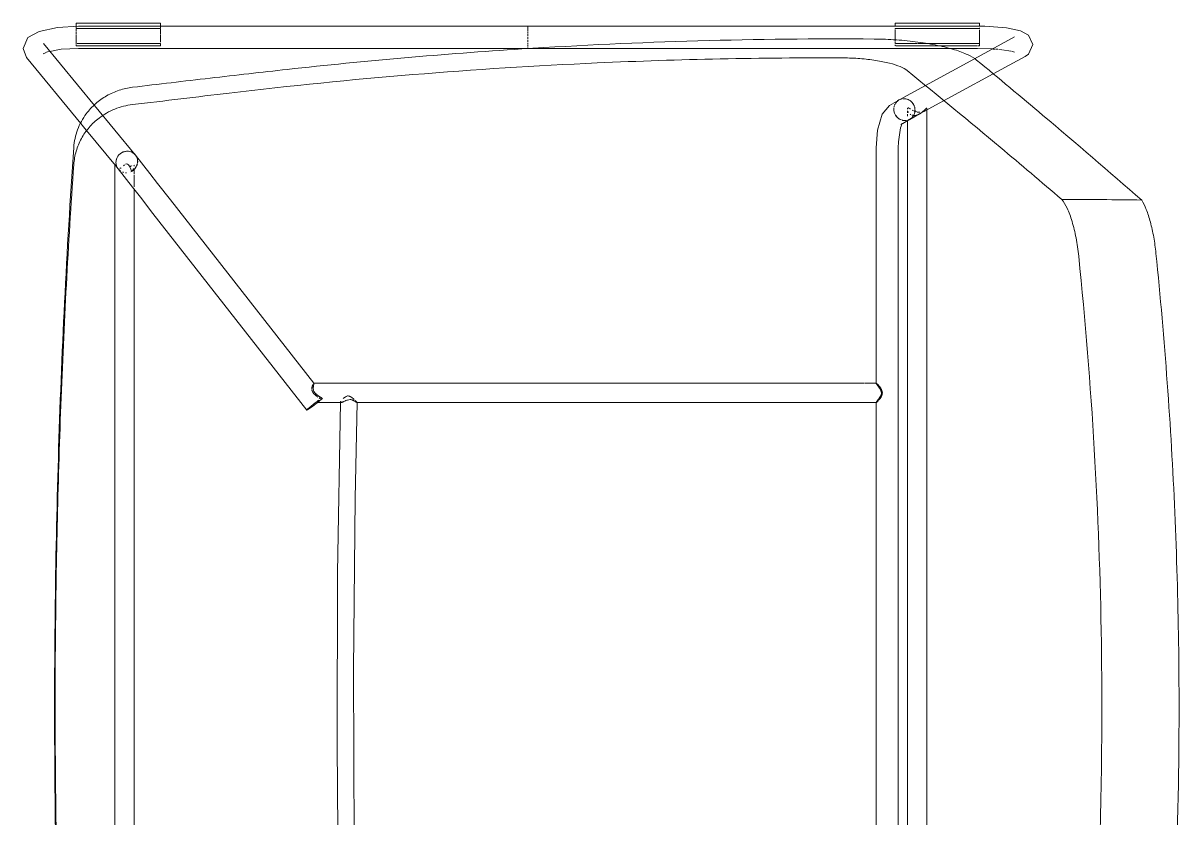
# Model space of a CAD drawing. Header units: inches. Extents: x 587 to 1284, y 1170 to 2052.
# Drawn here: x 1087.12 to 1113.25, y 1320.73 to 1338.69 of the extents above; entities that cross this region are included whole.
import ezdxf

# ---------------------------------------------------------------- set-up
doc = ezdxf.new("R2010")
doc.units = ezdxf.units.IN
doc.header["$MEASUREMENT"] = 0
doc.layers.add('I-FURN', color=30, linetype='Continuous', lineweight=9)

# ---------------------------------------------------------------- blocks, each defined once
blk = doc.blocks.new('HighTower_Ace_Lounge - HighTower_Ace_Lounge-V20-Level 07  POWER _ SIGNAL')
at = {"layer": 'I-FURN'}
for p, q in [((-14.314, 10.436), (-14.707, 11.157)), ((-15.146, 10.918), (-14.653, 10.014)), ((-14.843, 10.727), (-14.855, 10.645)), ((-14.828, 10.831), (-14.84, 10.745)), ((-14.802, 10.918), (-14.823, 10.848)), ((-14.872, 10.475), (-14.874, 10.437)), ((-14.87, 10.539), (-14.872, 10.486)), ((-14.857, 10.628), (-14.867, 10.559)), ((-14.875, 10.421), (-14.889, 10.08)), ((-13.467, 8.883), (-14.314, 10.436)), ((-15.459, 10.123), (-15.459, 8.222)), ((-15.45, 10.123), (-15.459, 10.123)), ((-15.459, 10.123), (-15.386, 10.123)), ((-15.385, 10.123), (-15.415, 10.123)), ((-15.389, 10.08), (-15.389, -0.074)), ((-15.33, 10.123), (-15.356, 10.123)), ((-15.341, 10.08), (-15.341, 8.222)), ((-15.272, 10.123), (-15.311, 10.123)), ((-15.135, 10.123), (-15.268, 10.123)), ((-15.073, 10.123), (-15.129, 10.123)), ((-15.02, 10.123), (-15.065, 10.123)), ((-14.979, 10.123), (-15.018, 10.123)), ((-14.999, 10.123), (-14.976, 10.123)), ((-14.999, 8.926), (-14.999, 10.08)), ((-14.969, 10.123), (-14.945, 10.123)), ((-14.945, 10.123), (-14.953, 10.123)), ((-14.945, 10.096), (-14.945, 10.123)), ((-14.945, 9.223), (-14.945, 10.08)), ((-14.889, 9.44), (-14.889, 10.08)), ((-14.653, 10.014), (-13.771, 8.396)), ((-14.889, 0.054), (-14.889, 9.44)), ((-14.945, 8.236), (-14.945, 9.223)), ((-14.999, 8.723), (-14.999, 8.926)), ((0, 8.936), (-13.531, 8.936)), ((13.531, 8.936), (0, 8.936)), ((-14.999, 8.225), (-14.999, 8.712)), ((-13.285, 8.55), (-13.407, 8.774)), ((-13.766, 8.387), (-13.724, 8.311)), ((-13.475, 8.499), (-13.43, 8.499)), ((-13.405, 8.499), (-13.356, 8.499)), ((-13.195, 8.396), (-13.289, 8.556)), ((-13.285, 8.55), (-13.285, 8.55)), ((-13.255, 8.499), (0, 8.499)), ((-13.167, 8.347), (-13.189, 8.385)), ((0, 8.499), (13.26, 8.499)), ((-15.459, 8.222), (-15.45, 8.222)), ((-15.389, 8.222), (-15.459, 8.222)), ((-15.415, 8.222), (-15.389, 8.222)), ((-15.341, 8.222), (-15.32, 8.222)), ((-15.311, 8.222), (-15.272, 8.222)), ((-15.296, 8.222), (-15.273, 8.222)), ((-15.261, 8.222), (-15.217, 8.222)), ((-15.242, 8.222), (-15.218, 8.222)), ((-15.206, 8.222), (-15.18, 8.222)), ((-15.202, 8.222), (-15.158, 8.222)), ((-15.18, 8.222), (-15.158, 8.222)), ((-15.146, 8.222), (-15.117, 8.222)), ((-15.135, 8.222), (-15.097, 8.222)), ((-15.081, 8.222), (-15.055, 8.222)), ((-15.039, 8.222), (-14.999, 8.222)), ((-14.945, 8.222), (-14.969, 8.222)), ((-14.953, 8.222), (-14.945, 8.222)), ((-13.72, 8.304), (-13.598, 8.095)), ((12.643, 8.292), (-12.643, 8.292)), ((-12.643, 7.792), (-7.323, 7.792)), ((-7.324, 7.793), (-7.324, 7.54)), ((-6.888, 7.792), (6.888, 7.792)), ((-6.887, -3.934), (-6.887, 7.793)), ((-7.324, 7.531), (-7.324, -4.914)), ((-14.889, -0.074), (-14.889, 0.054)), ((-15.389, -0.074), (-15.389, -10.227)), ((-15.389, -0.074), (-15.38, -0.074)), ((-15.381, -0.074), (-15.389, -0.074)), ((-15.389, -0.074), (-15.388, -0.074)), ((-15.386, -0.074), (-15.389, -0.074)), ((-15.388, -0.074), (-15.373, -0.074)), ((-15.367, -0.074), (-15.386, -0.074)), ((-15.332, -0.074), (-15.358, -0.074)), ((-15.334, -0.074), (-15.357, -0.074)), ((-15.355, -0.074), (-15.334, -0.074)), ((-15.284, -0.074), (-15.319, -0.074)), ((-15.286, -0.074), (-15.318, -0.074)), ((-15.314, -0.074), (-15.286, -0.074)), ((-15.267, -0.074), (-15.243, -0.074)), ((-15.227, -0.074), (-15.267, -0.074)), ((-15.227, -0.074), (-15.266, -0.074)), ((-15.262, -0.074), (-15.228, -0.074)), ((-15.207, -0.074), (-15.18, -0.074)), ((-15.163, -0.074), (-15.206, -0.074)), ((-15.163, -0.074), (-15.206, -0.074)), ((-15.202, -0.074), (-15.163, -0.074)), ((-15.098, -0.074), (-15.141, -0.074)), ((-15.141, -0.074), (-15.115, -0.074)), ((-15.098, -0.074), (-15.141, -0.074)), ((-15.137, -0.074), (-15.098, -0.074)), ((-15.035, -0.074), (-15.077, -0.074)), ((-15.076, -0.074), (-15.052, -0.074)), ((-15.036, -0.074), (-15.076, -0.074)), ((-15.072, -0.074), (-15.035, -0.074)), ((-14.979, -0.074), (-15.016, -0.074)), ((-15.015, -0.074), (-14.994, -0.074)), ((-14.98, -0.074), (-15.015, -0.074)), ((-15.012, -0.074), (-14.979, -0.074)), ((-14.934, -0.074), (-14.964, -0.074)), ((-14.936, -0.074), (-14.963, -0.074)), ((-14.961, -0.074), (-14.934, -0.074)), ((-14.912, -0.074), (-14.893, -0.074)), ((-14.89, -0.074), (-14.905, -0.074)), ((-14.889, -0.074), (-14.898, -0.074)), ((-14.897, -0.074), (-14.889, -0.074)), ((-14.893, -0.074), (-14.889, -0.074)), ((-14.889, -0.074), (-14.89, -0.074)), ((-14.889, -10.227), (-14.889, -0.074)), ((-6.887, -4.829), (-6.887, -4.296)), ((-7.324, -4.912), (-11.468, -8.15)), ((-6.95, -4.757), (-6.981, -4.716)), ((-6.942, -4.792), (-6.919, -4.82)), ((-6.919, -4.82), (-6.901, -4.839)), ((-11.16, -8.544), (-6.714, -5.071)), ((-15.459, -8.377), (-15.459, -10.278)), ((-15.45, -8.377), (-15.459, -8.377)), ((-15.459, -8.377), (-15.387, -8.377)), ((-15.387, -8.377), (-15.415, -8.377)), ((-15.349, -8.377), (-15.372, -8.377)), ((-15.372, -8.377), (-15.349, -8.377)), ((-15.309, -8.377), (-15.341, -8.377)), ((-15.341, -8.377), (-15.341, -10.227)), ((-15.309, -8.377), (-15.33, -8.377)), ((-15.258, -8.377), (-15.299, -8.377)), ((-15.268, -8.377), (-15.299, -8.377)), ((-15.202, -8.377), (-15.247, -8.377)), ((-15.202, -8.377), (-15.247, -8.377)), ((-15.149, -8.377), (-15.188, -8.377)), ((-15.138, -8.377), (-15.188, -8.377)), ((-15.096, -8.377), (-15.126, -8.377)), ((-15.076, -8.377), (-15.126, -8.377)), ((-15.045, -8.377), (-15.076, -8.377)), ((-15.028, -8.377), (-15.073, -8.377)), ((-14.999, -10.227), (-14.999, -8.377)), ((-14.999, -8.377), (-14.975, -8.377)), ((-14.969, -8.377), (-14.945, -8.377)), ((-14.945, -8.377), (-14.953, -8.377)), ((-14.945, -10.278), (-14.945, -8.377)), ((-12.061, -8.614), (-12.476, -8.938)), ((-12.483, -8.943), (-13.601, -9.864)), ((-12.258, -9.099), (-12.272, -9.12)), ((-12.156, -8.97), (-12.178, -8.97)), ((-12.169, -9.332), (-11.753, -9.008)), ((-12.111, -8.97), (-12.156, -8.97)), ((-12.052, -8.97), (-12.107, -8.97)), ((-11.758, -8.97), (-12.031, -8.97)), ((0, -8.97), (-11.725, -8.97)), ((11.725, -8.97), (0, -8.97)), ((-13.032, -10.043), (-12.243, -9.393)), ((-12.259, -9.187), (-12.237, -9.21)), ((-12.183, -9.344), (-12.165, -9.329)), ((-12.268, -9.407), (0, -9.407)), ((0, -9.407), (12.268, -9.407)), ((-13.601, -9.864), (-14.997, -11.014)), ((-14.679, -11.4), (-13.188, -10.172)), ((-13.188, -10.172), (-13.042, -10.051)), ((-15.459, -10.278), (-15.45, -10.278)), ((-15.386, -10.278), (-15.459, -10.278)), ((-15.415, -10.278), (-15.386, -10.278)), ((-15.375, -10.278), (-15.352, -10.278)), ((-15.352, -10.278), (-15.375, -10.278)), ((-15.318, -10.278), (-15.275, -10.278)), ((-15.264, -10.278), (-15.215, -10.278)), ((-15.202, -10.278), (-15.135, -10.278)), ((-15.118, -10.278), (-15.073, -10.278)), ((-15.073, -10.278), (-15.027, -10.278)), ((-15.02, -10.278), (-14.985, -10.278)), ((-14.951, -10.278), (-14.969, -10.278)), ((-14.953, -10.278), (-14.945, -10.278)), ((-14.945, -10.278), (-14.951, -10.278)), ((-14.809, -10.924), (-14.815, -10.891)), ((-14.792, -10.969), (-14.808, -10.929)), ((-14.769, -11.023), (-14.789, -10.975)), ((-14.889, -11.477), (-14.679, -11.4))]:
    blk.add_line(p, q, dxfattribs=at)
at = {"layer": 'I-FURN', "flags": 128}
for points in [[(-14.974, 11.33), (-15.188, 11.233), (-15.286, 11.05), (-15.351, 10.737), (-15.387, 10.243), (-15.389, 10.08)], [(-14.974, 11.33), (-14.76, 11.233), (-14.707, 11.157)], [(-13.194, 8.38), (-13.092, 8.342), (-12.776, 8.295), (-12.643, 8.292)], [(-13.598, 8.095), (-13.406, 7.926), (-13.042, 7.821), (-12.643, 7.792)], [(6.888, -3.933), (3.037, -3.998), (-0.851, -4.012), (-4.728, -3.976), (-6.888, -3.933)], [(-6.899, -4.308), (-3.043, -4.373), (0.85, -4.387), (4.732, -4.351), (6.897, -4.308)], [(-6.901, -4.839), (-6.89, -4.849), (-6.887, -4.85), (-6.892, -4.84), (-6.904, -4.821), (-6.923, -4.794)], [(-11.468, -8.15), (-11.836, -8.438), (-12.061, -8.614)], [(-11.753, -9.008), (-11.524, -8.828), (-11.16, -8.544)], [(-12.272, -9.12), (-12.277, -9.142), (-12.273, -9.164)], [(-12.202, -9.06), (-12.234, -9.079), (-12.258, -9.099)], [(-12.113, -9.026), (-12.162, -9.042), (-12.194, -9.056)], [(-14.889, -11.477), (-15.133, -11.368), (-15.272, -11.118), (-15.361, -10.7), (-15.389, -10.227)], [(-14.819, -10.871), (-14.868, -10.619), (-14.889, -10.227)]]:
    blk.add_lwpolyline(points, dxfattribs=at)
at = {"layer": 'I-FURN'}
for centre, major_axis, ratio, start_param, end_param in [((-13.505, 8.43), (0.219, 0.12), 0.944001, 1.472462, 2.057849), ((-13.505, 8.43), (0.216, 0.126), 0.945081, 1.5893, 1.710663), ((-13.505, 8.43), (0.216, 0.126), 0.945081, 1.443497, 1.543732), ((-13.505, 8.43), (0.216, 0.126), 0.945081, 1.327501, 1.443497), ((-13.505, 8.43), (0.219, 0.12), 0.944001, 1.358557, 1.472462), ((-13.505, 8.43), (0.219, 0.12), 0.944001, 1.204892, 1.308732), ((-13.505, 8.43), (0.216, 0.126), 0.945081, 1.175635, 1.28014), ((-13.505, 8.43), (0.219, 0.12), 0.944001, 1.095654, 1.204892), ((-13.505, 8.43), (0.216, 0.126), 0.945081, 1.065702, 1.175635), ((-13.505, 8.43), (0.219, 0.12), 0.944001, 0.937138, 1.046933), ((-13.505, 8.43), (0.216, 0.126), 0.945081, 0.908055, 1.01667), ((-13.505, 8.43), (0.219, 0.12), 0.944001, 0.832799, 0.937138), ((-13.505, 8.43), (0.216, 0.126), 0.945081, 0.803902, 0.908055), ((-13.505, 8.43), (0.219, 0.12), 0.944001, 0.669545, 0.785133), ((-13.505, 8.43), (0.216, 0.126), 0.945081, 0.639641, 0.753077), ((-13.505, 8.43), (0.219, 0.12), 0.944001, 0.569836, 0.669545), ((-13.505, 8.43), (0.216, 0.126), 0.945081, 0.542103, 0.639641), ((-13.505, 8.43), (0.219, 0.12), 0.944001, 0.402457, 0.523334), ((-13.505, 8.43), (0.216, 0.126), 0.945081, 0.280304, 0.489037), ((-13.505, 8.43), (0.219, 0.12), 0.944001, 2.634938, 2.763807), ((-13.505, 8.43), (0.219, 0.12), 0.944001, 2.09413, 2.617729), ((-13.505, 8.43), (0.216, 0.126), 0.945081, 2.636498, 2.731129), ((-13.505, 8.43), (0.216, 0.126), 0.945081, 2.374699, 2.504516), ((-13.505, 8.43), (0.219, 0.12), 0.944001, 2.905062, 3.403127), ((-13.505, 8.43), (0.216, 0.126), 0.945081, 2.112899, 2.322223), ((-13.505, 8.43), (0.216, 0.126), 0.945081, 1.8511, 2.023407), ((-13.505, 8.43), (0.216, 0.126), 0.945081, 6.080246, 6.492873), ((-13.505, 8.43), (0.219, 0.12), 0.944001, 0, 0.236742), ((-13.505, 8.43), (0.219, 0.12), 0.944001, 5.235723, 5.467683), ((-13.505, 8.43), (0.216, 0.126), 0.945081, 5.254492, 5.439437), ((-13.505, 8.43), (0.219, 0.12), 0.944001, 6.122146, 6.278522), ((-13.505, 8.43), (0.216, 0.126), 0.945081, 5.516291, 5.585656), ((-13.505, 8.43), (0.216, 0.126), 0.945081, 5.585939, 5.707304), ((-13.505, 8.43), (0.219, 0.12), 0.944001, 5.613481, 5.736221), ((-13.505, 8.43), (0.216, 0.126), 0.945081, 5.778091, 5.92322), ((-13.505, 8.43), (0.219, 0.12), 0.944001, 5.775548, 5.946337), ((-13.505, 8.43), (0.216, 0.126), 0.945081, 2.898297, 3.357365), ((-13.505, 8.43), (0.219, 0.12), 0.944001, 3.406977, 3.644705), ((-13.505, 8.43), (0.216, 0.126), 0.945081, 3.421896, 3.608524), ((-13.505, 8.43), (0.219, 0.12), 0.944001, 3.71288, 3.859398), ((-13.505, 8.43), (0.216, 0.126), 0.945081, 3.683782, 3.829774), ((-13.505, 8.43), (0.219, 0.12), 0.944001, 3.926726, 4.024268), ((-13.505, 8.43), (0.216, 0.126), 0.945081, 4.086375, 4.412595), ((-13.505, 8.43), (0.219, 0.12), 0.944001, 4.188525, 4.441122), ((-13.505, 8.43), (0.219, 0.12), 0.944001, 4.450325, 4.953258), ((-13.505, 8.43), (0.216, 0.126), 0.945081, 4.469094, 4.730893), ((-13.505, 8.43), (0.216, 0.126), 0.945081, 4.730893, 4.928718), ((-13.505, 8.43), (0.219, 0.12), 0.944001, 4.973923, 5.21218), ((-13.505, 8.43), (0.216, 0.126), 0.945081, 4.992693, 5.187566), ((-6.868, -4.874), (-0.154, 0.197), 0.052336, 4.712389, 5.596191), ((-6.868, -4.874), (-0.154, 0.197), 0.052336, 1.114346, 1.286346), ((-6.868, -4.874), (-0.154, 0.197), 0.052336, 1.286346, 1.342571), ((-6.868, -4.874), (-0.154, 0.197), 0.052336, 1.3507, 1.570796), ((-6.868, -4.874), (-0.154, 0.197), 0.052336, 1.57201, 1.832596), ((-6.868, -4.874), (-0.154, 0.197), 0.052336, 3.141593, 4.712389), ((-6.868, -4.874), (-0.154, 0.197), 0.052336, 1.833768, 2.355335), ((-6.868, -4.874), (-0.154, 0.197), 0.052336, 2.357052, 3.141593), ((-12.324, -9.136), (-0.159, 0.193), 0.9482, 0, 2.478625), ((-12.322, -9.135), (-0.154, 0.197), 0.951057, 0.815245, 1.025235), ((-12.322, -9.135), (-0.154, 0.197), 0.951057, 0.560072, 0.763005), ((-12.322, -9.135), (-0.154, 0.197), 0.951057, 0.31158, 0.495866), ((-12.322, -9.135), (-0.154, 0.197), 0.951057, 0, 0.223335), ((-12.322, -9.135), (-0.154, 0.197), 0.951057, 6.070944, 6.283185), ((-12.324, -9.136), (-0.159, 0.193), 0.9482, 5.882017, 6.028993), ((-12.322, -9.135), (-0.154, 0.197), 0.951057, 5.497787, 6.021386), ((-12.324, -9.136), (-0.159, 0.193), 0.9482, 5.620217, 5.749529), ((-12.324, -9.136), (-0.159, 0.193), 0.9482, 5.478769, 5.604421), ((-12.324, -9.136), (-0.159, 0.193), 0.9482, 5.177862, 5.385), ((-12.322, -9.135), (-0.154, 0.197), 0.951057, 5.235988, 5.414884), ((-12.324, -9.136), (-0.159, 0.193), 0.9482, 4.956684, 5.156568), ((-12.322, -9.135), (-0.154, 0.197), 0.951057, 4.974188, 5.183467), ((-12.324, -9.136), (-0.159, 0.193), 0.9482, 4.735506, 4.915855), ((-12.322, -9.135), (-0.154, 0.197), 0.951057, 4.712389, 4.941533), ((-12.324, -9.136), (-0.159, 0.193), 0.9482, 4.514329, 4.659875), ((-12.322, -9.135), (-0.154, 0.197), 0.951057, 4.461041, 4.685966), ((-12.322, -9.135), (-0.154, 0.197), 0.951057, 3.955797, 4.045717), ((-12.322, -9.135), (-0.154, 0.197), 0.951057, 1.076678, 1.283805), ((-12.322, -9.135), (-0.154, 0.197), 0.951057, 1.342771, 1.5403), ((-12.322, -9.135), (-0.154, 0.197), 0.951057, 2.148297, 2.242576), ((-12.324, -9.136), (-0.159, 0.193), 0.9482, 2.478625, 3.141593), ((-12.322, -9.135), (-0.154, 0.197), 0.951057, 2.78862, 2.879793), ((-12.322, -9.135), (-0.154, 0.197), 0.951057, 2.879793, 3.141593), ((-12.322, -9.135), (-0.154, 0.197), 0.951057, 3.141593, 3.403392), ((-12.324, -9.136), (-0.159, 0.193), 0.9482, 3.141593, 3.203465), ((-12.324, -9.136), (-0.159, 0.193), 0.9482, 3.203465, 3.349198), ((-12.322, -9.135), (-0.154, 0.197), 0.951057, 3.669133, 3.763696)]:
    blk.add_ellipse(centre, major_axis=major_axis, ratio=ratio, start_param=start_param, end_param=end_param, dxfattribs=at)
for points, knots in [([(-10.256, 14.112), (-8.311, 14.31), (-4.406, 14.594), (2.449, 14.694), (7.338, 14.409), (10.257, 14.112)], [0, 0, 0, 0, 0.285714, 0.571429, 1, 1, 1, 1]), ([(-11.462, 13.789), (-11.402, 13.825), (-11.296, 13.878), (-11.115, 13.943), (-10.964, 13.987), (-10.8, 14.027), (-10.567, 14.074), (-10.384, 14.099), (-10.256, 14.112)], [0, 0, 0, 0, 0.25, 0.375, 0.5, 0.625, 0.75, 1, 1, 1, 1]), ([(-14.626, 10.059), (-14.213, 10.561), (-13.17, 11.812), (-12.107, 13.05), (-11.462, 13.789)], [0, 0, 0, 0, 0.4, 1, 1, 1, 1]), ([(10.192, 12.366), (8.259, 12.565), (4.379, 12.85), (-2.433, 12.95), (-7.291, 12.665), (-10.191, 12.367)], [0, 0, 0, 0, 0.285714, 0.571429, 1, 1, 1, 1]), ([(-10.191, 12.367), (-10.337, 12.352), (-10.542, 12.322), (-10.801, 12.266), (-10.981, 12.218), (-11.141, 12.165), (-11.326, 12.088), (-11.425, 12.027), (-11.476, 11.985)], [0, 0, 0, 0, 0.25, 0.375, 0.5, 0.625, 0.75, 1, 1, 1, 1]), ([(-11.476, 11.985), (-11.871, 11.523), (-12.853, 10.365), (-13.817, 9.195), (-14.389, 8.49)], [0, 0, 0, 0, 0.4, 1, 1, 1, 1]), ([(-13.399, 8.758), (-13.401, 8.761), (-13.404, 8.767), (-13.41, 8.78), (-13.423, 8.8), (-13.442, 8.827), (-13.463, 8.851), (-13.478, 8.867), (-13.486, 8.875), (-13.491, 8.881), (-13.497, 8.886), (-13.505, 8.894), (-13.515, 8.903), (-13.524, 8.911), (-13.529, 8.917), (-13.532, 8.92), (-13.534, 8.924), (-13.536, 8.927), (-13.537, 8.931), (-13.535, 8.935), (-13.533, 8.936), (-13.531, 8.936)], [0.5555556, 0.5555556, 0.5555556, 0.5555556, 0.5694444, 0.5833333, 0.6111111, 0.6666667, 0.7222222, 0.75, 0.7638889, 0.7777778, 0.7916667, 0.8055556, 0.8333333, 0.8611111, 0.875, 0.8888889, 0.9027778, 0.9166667, 0.9444444, 0.9722222, 1, 1, 1, 1]), ([(-13.531, 8.936), (-13.524, 8.936), (-13.515, 8.933), (-13.506, 8.927), (-13.505, 8.926)], [0, 0, 0, 0, 0.08333333, 0.09767637, 0.09767637, 0.09767637, 0.09767637]), ([(-13.468, 8.664), (-13.469, 8.661), (-13.472, 8.653), (-13.476, 8.644), (-13.478, 8.639)], [0.57218666, 0.57218666, 0.57218666, 0.57218666, 0.58333333, 0.61093526, 0.61093526, 0.61093526, 0.61093526]), ([(-13.466, 8.881), (-13.465, 8.879), (-13.458, 8.866), (-13.453, 8.851), (-13.45, 8.837)], [0.23724693, 0.23724693, 0.23724693, 0.23724693, 0.25, 0.31988971, 0.31988971, 0.31988971, 0.31988971]), ([(-13.444, 8.778), (-13.444, 8.776), (-13.444, 8.765), (-13.446, 8.745), (-13.449, 8.727), (-13.451, 8.72)], [0.40846001, 0.40846001, 0.40846001, 0.40846001, 0.41666667, 0.45833333, 0.49085455, 0.49085455, 0.49085455, 0.49085455]), ([(-13.374, 8.65), (-13.374, 8.652), (-13.374, 8.661), (-13.375, 8.683), (-13.381, 8.709), (-13.386, 8.727), (-13.388, 8.731)], [0.4085633, 0.4085633, 0.4085633, 0.4085633, 0.4166667, 0.4444444, 0.5, 0.5170176, 0.5170176, 0.5170176, 0.5170176]), ([(-13.383, 8.599), (-13.382, 8.601), (-13.38, 8.607), (-13.378, 8.618), (-13.376, 8.626), (-13.376, 8.631)], [0.33333333, 0.33333333, 0.33333333, 0.33333333, 0.34722222, 0.36111111, 0.38222561, 0.38222561, 0.38222561, 0.38222561]), ([(-13.541, 8.528), (-13.541, 8.527), (-13.542, 8.525), (-13.542, 8.522), (-13.542, 8.516), (-13.539, 8.508), (-13.53, 8.502), (-13.521, 8.5), (-13.516, 8.499)], [0.8333333, 0.8333333, 0.8333333, 0.8333333, 0.84375, 0.8541667, 0.875, 0.9166667, 0.9583333, 1, 1, 1, 1]), ([(-13.52, 8.564), (-13.521, 8.563), (-13.526, 8.555), (-13.531, 8.548), (-13.534, 8.542), (-13.535, 8.541)], [0.745244, 0.745244, 0.745244, 0.745244, 0.75, 0.79166667, 0.79539844, 0.79539844, 0.79539844, 0.79539844]), ([(-13.406, 8.556), (-13.404, 8.56), (-13.398, 8.567), (-13.394, 8.575), (-13.392, 8.578)], [0.25448838, 0.25448838, 0.25448838, 0.25448838, 0.27777778, 0.29854756, 0.29854756, 0.29854756, 0.29854756]), ([(-7.323, 7.792), (-7.324, 7.792), (-7.324, 7.792), (-7.324, 7.794), (-7.321, 7.799), (-7.313, 7.809), (-7.299, 7.824), (-7.285, 7.837), (-7.274, 7.847), (-7.261, 7.858), (-7.247, 7.869), (-7.233, 7.88), (-7.218, 7.891), (-7.201, 7.901), (-7.187, 7.909), (-7.175, 7.914), (-7.163, 7.919), (-7.14, 7.926), (-7.12, 7.93), (-7.106, 7.932)], [0.4799716, 0.4799716, 0.4799716, 0.4799716, 0.5, 0.5277778, 0.5555556, 0.6111111, 0.6666667, 0.6944444, 0.7222222, 0.75, 0.7777778, 0.8055556, 0.8333333, 0.8611111, 0.8888889, 0.9027778, 0.9166667, 0.9444444, 1, 1, 1, 1]), ([(-7.248, 7.843), (-7.25, 7.842), (-7.257, 7.837), (-7.268, 7.829), (-7.279, 7.82), (-7.286, 7.815), (-7.289, 7.813)], [0.23459712, 0.23459712, 0.23459712, 0.23459712, 0.25, 0.27777778, 0.30555556, 0.33333333, 0.33333333, 0.33333333, 0.33333333]), ([(-7.184, 7.887), (-7.186, 7.886), (-7.191, 7.883), (-7.201, 7.877), (-7.214, 7.868), (-7.228, 7.858), (-7.237, 7.851), (-7.242, 7.848)], [0.1153196, 0.1153196, 0.1153196, 0.1153196, 0.125, 0.1388889, 0.1666667, 0.1944444, 0.2222222, 0.2222222, 0.2222222, 0.2222222]), ([(-7.106, 7.913), (-7.12, 7.91), (-7.14, 7.905), (-7.161, 7.897), (-7.173, 7.892), (-7.179, 7.889), (-7.182, 7.888)], [0.0001515, 0.0001515, 0.0001515, 0.0001515, 0.0555556, 0.0833333, 0.0972222, 0.1111111, 0.1111111, 0.1111111, 0.1111111]), ([(-7.106, 7.932), (-7.093, 7.931), (-7.074, 7.927), (-7.053, 7.921), (-7.042, 7.917), (-7.034, 7.914), (-7.026, 7.91), (-7.015, 7.904), (-7.003, 7.897), (-6.989, 7.887), (-6.975, 7.877), (-6.962, 7.867), (-6.946, 7.854), (-6.931, 7.841), (-6.919, 7.829), (-6.91, 7.821), (-6.903, 7.813), (-6.895, 7.805), (-6.888, 7.796), (-6.887, 7.793), (-6.887, 7.792)], [0, 0, 0, 0, 0.05, 0.075, 0.0875, 0.1, 0.1125, 0.125, 0.15, 0.175, 0.2, 0.225, 0.25, 0.3, 0.325, 0.35, 0.375, 0.4, 0.45, 0.5, 0.5, 0.5, 0.5]), ([(-7.037, 7.892), (-7.039, 7.893), (-7.045, 7.895), (-7.055, 7.9), (-7.075, 7.907), (-7.093, 7.911), (-7.106, 7.913)], [0.9, 0.9, 0.9, 0.9, 0.9125, 0.925, 0.95, 0.99989357, 0.99989357, 0.99989357, 0.99989357]), ([(-6.981, 7.856), (-6.983, 7.857), (-6.987, 7.86), (-6.996, 7.867), (-7.007, 7.875), (-7.019, 7.882), (-7.028, 7.887), (-7.032, 7.889), (-7.033, 7.89)], [0.8, 0.8, 0.8, 0.8, 0.8125, 0.825, 0.85, 0.875, 0.8875, 0.89454193, 0.89454193, 0.89454193, 0.89454193]), ([(-6.935, 7.822), (-6.942, 7.827), (-6.952, 7.835), (-6.966, 7.845), (-6.972, 7.85), (-6.974, 7.851), (-6.974, 7.851)], [0.7, 0.7, 0.7, 0.7, 0.75, 0.775, 0.7875, 0.78765103, 0.78765103, 0.78765103, 0.78765103]), ([(-14.413, -5.511), (-14.609, -3.748), (-14.994, 0.667), (-15.119, 5.095), (-15.1, 7.75)], [0, 0, 0, 0, 0.4, 1, 1, 1, 1]), ([(-7.297, 7.807), (-7.297, 7.807), (-7.301, 7.804), (-7.307, 7.8), (-7.314, 7.796), (-7.32, 7.793), (-7.322, 7.792), (-7.323, 7.792), (-7.323, 7.792)], [0.354303, 0.354303, 0.354303, 0.354303, 0.3611111, 0.3888889, 0.4166667, 0.4444444, 0.4722222, 0.4799716, 0.4799716, 0.4799716, 0.4799716]), ([(-6.902, 7.798), (-6.903, 7.799), (-6.905, 7.801), (-6.909, 7.804), (-6.916, 7.808), (-6.925, 7.815), (-6.932, 7.82), (-6.935, 7.822)], [0.6, 0.6, 0.6, 0.6, 0.6125, 0.625, 0.65, 0.675, 0.7, 0.7, 0.7, 0.7]), ([(-6.888, 7.792), (-6.889, 7.792), (-6.891, 7.792), (-6.896, 7.795), (-6.9, 7.797), (-6.902, 7.798)], [0.51940379, 0.51940379, 0.51940379, 0.51940379, 0.55, 0.575, 0.6, 0.6, 0.6, 0.6]), ([(-14.673, 7.051), (-14.681, 5.198), (-14.587, 0.564), (-14.208, -4.061), (-13.878, -6.826)], [0, 0, 0, 0, 0.4, 1, 1, 1, 1]), ([(-7.038, -4.147), (-7.037, -4.138), (-7.034, -4.12), (-7.027, -4.1), (-7.022, -4.086), (-7.019, -4.081), (-7.018, -4.08)], [-1, -1, -1, -1, -0.9583333, -0.9166667, -0.8958333, -0.8888889, -0.8888889, -0.8888889, -0.8888889]), ([(-6.98, -4.25), (-6.986, -4.243), (-6.997, -4.229), (-7.018, -4.196), (-7.031, -4.168), (-7.038, -4.147)], [-0.2, -0.2, -0.2, -0.2, -0.15, -0.1, 0, 0, 0, 0]), ([(-7.018, -4.079), (-7.018, -4.079), (-7.017, -4.077), (-7.011, -4.067), (-7, -4.051), (-6.988, -4.036), (-6.98, -4.026), (-6.974, -4.02), (-6.966, -4.01), (-6.959, -4.003), (-6.955, -3.998)], [-0.887305, -0.887305, -0.887305, -0.887305, -0.8854167, -0.875, -0.8333333, -0.7916667, -0.78125, -0.7708333, -0.75, -0.7171243, -0.7171243, -0.7171243, -0.7171243]), ([(-6.888, -3.933), (-6.887, -3.933), (-6.887, -3.934), (-6.888, -3.936), (-6.89, -3.94), (-6.894, -3.947), (-6.901, -3.959), (-6.911, -3.975), (-6.92, -3.989), (-6.927, -4), (-6.933, -4.013), (-6.94, -4.026), (-6.945, -4.04), (-6.951, -4.061), (-6.954, -4.078), (-6.955, -4.089)], [-0.4444444, -0.4444444, -0.4444444, -0.4444444, -0.4166667, -0.3888889, -0.3611111, -0.3333333, -0.2777778, -0.2222222, -0.1944444, -0.1666667, -0.1388889, -0.1111111, -0.0833333, -0.0555556, 0, 0, 0, 0]), ([(-6.955, -4.089), (-6.952, -4.112), (-6.946, -4.143), (-6.935, -4.176), (-6.928, -4.193), (-6.921, -4.21), (-6.912, -4.23), (-6.901, -4.253), (-6.893, -4.273), (-6.889, -4.283), (-6.888, -4.287)], [-1, -1, -1, -1, -0.9, -0.85, -0.825, -0.8, -0.75, -0.7, -0.65, -0.6, -0.6, -0.6, -0.6]), ([(-6.937, -3.979), (-6.934, -3.975), (-6.928, -3.969), (-6.922, -3.963), (-6.919, -3.961)], [-0.66666667, -0.66666667, -0.66666667, -0.66666667, -0.63888889, -0.61373791, -0.61373791, -0.61373791, -0.61373791]), ([(-6.919, -3.961), (-6.919, -3.961), (-6.916, -3.957), (-6.91, -3.952), (-6.906, -3.947), (-6.904, -3.945)], [-0.61373791, -0.61373791, -0.61373791, -0.61373791, -0.61111111, -0.58333333, -0.55555556, -0.55555556, -0.55555556, -0.55555556]), ([(-6.904, -3.945), (-6.901, -3.944), (-6.897, -3.94), (-6.891, -3.935), (-6.888, -3.933), (-6.888, -3.933)], [-0.5555556, -0.5555556, -0.5555556, -0.5555556, -0.5277778, -0.5, -0.4452677, -0.4452677, -0.4452677, -0.4452677]), ([(-6.91, -4.304), (-6.913, -4.303), (-6.915, -4.302), (-6.919, -4.3), (-6.919, -4.3)], [-0.4, -0.4, -0.4, -0.4, -0.375, -0.3693819, -0.3693819, -0.3693819, -0.3693819]), ([(-6.897, -4.306), (-6.897, -4.306), (-6.901, -4.307), (-6.906, -4.306), (-6.91, -4.304)], [-0.45961677, -0.45961677, -0.45961677, -0.45961677, -0.45, -0.4, -0.4, -0.4, -0.4]), ([(-6.888, -4.287), (-6.887, -4.291), (-6.886, -4.298), (-6.889, -4.305), (-6.894, -4.306), (-6.897, -4.306)], [-0.6, -0.6, -0.6, -0.6, -0.55, -0.5, -0.4596168, -0.4596168, -0.4596168, -0.4596168]), ([(-7.106, -4.886), (-7.111, -4.89), (-7.123, -4.898), (-7.14, -4.908), (-7.154, -4.914), (-7.166, -4.918), (-7.175, -4.921), (-7.183, -4.922), (-7.195, -4.923), (-7.21, -4.923), (-7.224, -4.922), (-7.235, -4.922), (-7.243, -4.921), (-7.25, -4.92), (-7.26, -4.919), (-7.271, -4.917), (-7.283, -4.915), (-7.293, -4.914), (-7.303, -4.912), (-7.313, -4.911), (-7.322, -4.911), (-7.324, -4.912), (-7.324, -4.914), (-7.324, -4.914)], [0, 0, 0, 0, 0.0277778, 0.0555556, 0.0833333, 0.0972222, 0.1111111, 0.125, 0.1388889, 0.1666667, 0.1944444, 0.2083333, 0.2222222, 0.2361111, 0.25, 0.2777778, 0.3055556, 0.3333333, 0.3611111, 0.3888889, 0.4444444, 0.5, 0.5026618, 0.5026618, 0.5026618, 0.5026618]), ([(-7.295, -4.932), (-7.29, -4.934), (-7.282, -4.937), (-7.274, -4.94), (-7.271, -4.941)], [0.66666667, 0.66666667, 0.66666667, 0.66666667, 0.70833333, 0.72449398, 0.72449398, 0.72449398, 0.72449398]), ([(-7.271, -4.941), (-7.267, -4.943), (-7.26, -4.945), (-7.25, -4.947), (-7.243, -4.949), (-7.232, -4.951), (-7.223, -4.953), (-7.216, -4.954)], [0.7251082, 0.7251082, 0.7251082, 0.7251082, 0.75, 0.7708333, 0.78125, 0.7916667, 0.8272174, 0.8272174, 0.8272174, 0.8272174]), ([(-7.215, -4.954), (-7.214, -4.954), (-7.206, -4.955), (-7.199, -4.955), (-7.192, -4.955)], [0.82837753, 0.82837753, 0.82837753, 0.82837753, 0.83333333, 0.86483826, 0.86483826, 0.86483826, 0.86483826]), ([(-7.177, -4.954), (-7.175, -4.954), (-7.169, -4.953), (-7.155, -4.95), (-7.132, -4.942), (-7.115, -4.933), (-7.106, -4.927)], [0.8888889, 0.8888889, 0.8888889, 0.8888889, 0.8958333, 0.9166667, 0.9583333, 1, 1, 1, 1]), ([(-6.981, -4.716), (-6.986, -4.726), (-6.995, -4.74), (-7.007, -4.759), (-7.017, -4.774), (-7.026, -4.789), (-7.036, -4.803), (-7.046, -4.818), (-7.057, -4.832), (-7.068, -4.846), (-7.084, -4.864), (-7.097, -4.877), (-7.106, -4.886)], [0, 0, 0, 0, 0.166667, 0.25, 0.333333, 0.416667, 0.5, 0.583333, 0.666667, 0.75, 0.833333, 1, 1, 1, 1]), ([(-12.65, -10.333), (-12.79, -10.323), (-12.989, -10.281), (-13.239, -10.166), (-13.399, -10.064), (-13.531, -9.955), (-13.64, -9.843), (-13.736, -9.723), (-13.819, -9.592), (-13.89, -9.452), (-13.963, -9.262), (-13.997, -9.111), (-14.01, -9.006)], [0, 0, 0, 0, 0.2, 0.3, 0.4, 0.475, 0.55, 0.625, 0.7, 0.775, 0.85, 1, 1, 1, 1]), ([(-13.619, -9.006), (-13.602, -9.145), (-13.552, -9.344), (-13.432, -9.593), (-13.328, -9.751), (-13.217, -9.881), (-13.104, -9.989), (-12.984, -10.083), (-12.851, -10.164), (-12.712, -10.231), (-12.521, -10.298), (-12.369, -10.326), (-12.264, -10.333)], [0, 0, 0, 0, 0.2, 0.3, 0.4, 0.475, 0.55, 0.625, 0.7, 0.775, 0.85, 1, 1, 1, 1]), ([(-12.253, -8.98), (-12.253, -8.979), (-12.252, -8.978), (-12.25, -8.975), (-12.244, -8.971), (-12.236, -8.97), (-12.23, -8.97)], [0.9, 0.9, 0.9, 0.9, 0.9125, 0.925, 0.95, 1, 1, 1, 1]), ([(-12.221, -9.055), (-12.222, -9.055), (-12.223, -9.052), (-12.226, -9.045), (-12.231, -9.037), (-12.234, -9.032), (-12.235, -9.03)], [0.70948559, 0.70948559, 0.70948559, 0.70948559, 0.7125, 0.725, 0.75, 0.76058794, 0.76058794, 0.76058794, 0.76058794]), ([(-12.175, -8.983), (-12.174, -8.983), (-12.169, -8.985), (-12.161, -8.989), (-12.155, -8.993), (-12.151, -8.995)], [0.4710528, 0.4710528, 0.4710528, 0.4710528, 0.5, 0.5833333, 0.6666667, 0.6666667, 0.6666667, 0.6666667]), ([(-12.141, -9.002), (-12.138, -9.005), (-12.128, -9.012), (-12.119, -9.02), (-12.113, -9.026)], [0.7568333, 0.7568333, 0.7568333, 0.7568333, 0.8333333, 1, 1, 1, 1]), ([(-12.183, -9.344), (-12.183, -9.344), (-12.185, -9.345), (-12.189, -9.349), (-12.199, -9.356), (-12.213, -9.366), (-12.227, -9.375), (-12.237, -9.382), (-12.243, -9.387), (-12.248, -9.391), (-12.254, -9.396), (-12.261, -9.402), (-12.266, -9.406), (-12.268, -9.407), (-12.268, -9.407)], [0.353046, 0.353046, 0.353046, 0.353046, 0.3541667, 0.375, 0.4166667, 0.5, 0.5833333, 0.625, 0.6666667, 0.7083333, 0.75, 0.8333333, 0.9166667, 1, 1, 1, 1]), ([(-12.268, -9.407), (-12.265, -9.407), (-12.261, -9.406), (-12.254, -9.402), (-12.25, -9.399), (-12.248, -9.398), (-12.247, -9.397)], [0, 0, 0, 0, 0.05, 0.075, 0.0875, 0.1, 0.1, 0.1, 0.1]), ([(-12.247, -9.397), (-12.246, -9.396), (-12.245, -9.395), (-12.243, -9.393), (-12.243, -9.393)], [0.1, 0.1, 0.1, 0.1, 0.1125, 0.11655183, 0.11655183, 0.11655183, 0.11655183]), ([(-12.187, -9.293), (-12.187, -9.293), (-12.185, -9.287), (-12.183, -9.276), (-12.182, -9.265), (-12.181, -9.26)], [0.34836096, 0.34836096, 0.34836096, 0.34836096, 0.35, 0.375, 0.4, 0.4, 0.4, 0.4]), ([(-12.117, -9.275), (-12.123, -9.281), (-12.13, -9.29), (-12.137, -9.298), (-12.14, -9.301)], [0, 0, 0, 0, 0.0833333, 0.1196179, 0.1196179, 0.1196179, 0.1196179]), ([(12.65, -10.333), (8.922, -10.593), (2.821, -10.821), (-5.639, -10.726), (-10.322, -10.495), (-12.65, -10.333)], [0, 0, 0, 0, 0.444444, 0.722222, 1, 1, 1, 1]), ([(-12.264, -10.333), (-10.459, -10.459), (-6.831, -10.652), (-0.912, -10.786), (5.468, -10.714), (10.006, -10.491), (12.264, -10.333)], [0, 0, 0, 0, 0.222222, 0.444444, 0.722222, 1, 1, 1, 1])]:
    blk.add_open_spline(points, degree=3, knots=knots, dxfattribs=at)
for points in [[(-11.476, 11.985), (-11.476, 12.285), (-11.474, 12.886), (-11.467, 13.488), (-11.462, 13.789)], [(-15.34, 10.123), (-15.34, 10.116), (-15.341, 10.101), (-15.341, 10.087), (-15.341, 10.08)], [(-15.272, 10.123), (-15.286, 10.123), (-15.299, 10.123), (-15.311, 10.123)], [(-15.18, 10.123), (-15.214, 10.123), (-15.244, 10.123), (-15.27, 10.123)], [(-15.129, 10.123), (-15.145, 10.123), (-15.161, 10.123), (-15.178, 10.123)], [(-14.626, 10.059), (-14.668, 10.009), (-14.748, 9.875), (-14.861, 9.575), (-14.959, 9.191), (-15.036, 8.742), (-15.086, 8.251), (-15.098, 7.915), (-15.1, 7.75)], [(-15.065, 10.123), (-15.075, 10.123), (-15.085, 10.123), (-15.095, 10.123)], [(-15.018, 10.123), (-15.03, 10.123), (-15.043, 10.123), (-15.055, 10.123)], [(-14.999, 10.08), (-14.999, 10.087), (-14.999, 10.101), (-14.999, 10.116), (-14.999, 10.123)], [(-13.485, 8.909), (-13.478, 8.902), (-13.472, 8.893), (-13.467, 8.883)], [(-13.483, 8.629), (-13.487, 8.621), (-13.491, 8.613), (-13.495, 8.606)], [(-13.452, 8.713), (-13.456, 8.696), (-13.462, 8.68), (-13.468, 8.664)], [(-14.673, 7.051), (-14.672, 7.176), (-14.662, 7.428), (-14.62, 7.789), (-14.557, 8.103), (-14.477, 8.347), (-14.419, 8.453), (-14.389, 8.49)], [(-13.467, 8.51), (-13.459, 8.513), (-13.451, 8.517), (-13.443, 8.523)], [(-6.887, 7.792), (-6.887, 7.792), (-6.888, 7.792), (-6.888, 7.792)], [(-7.324, -4.914), (-7.324, -4.915), (-7.323, -4.916), (-7.321, -4.918)], [(-7.106, -4.927), (-7.078, -4.903), (-7.053, -4.876), (-7.031, -4.847)], [(-7.026, -4.841), (-7.021, -4.834), (-7.016, -4.826), (-7.011, -4.818)], [(-6.992, -4.789), (-6.986, -4.778), (-6.979, -4.767), (-6.974, -4.755)], [(-14.01, -9.006), (-14.08, -8.422), (-14.217, -7.255), (-14.349, -6.091), (-14.413, -5.511)], [(-13.878, -6.826), (-13.835, -7.188), (-13.748, -7.914), (-13.662, -8.642), (-13.619, -9.006)], [(-12.243, -9.013), (-12.243, -9.012), (-12.243, -9.012), (-12.244, -9.011)], [(-12.179, -9.341), (-12.181, -9.342), (-12.182, -9.343), (-12.183, -9.344)], [(-15.341, -10.227), (-15.341, -10.236), (-15.341, -10.253), (-15.34, -10.27), (-15.34, -10.278)], [(-15.34, -10.278), (-15.322, -10.278), (-15.302, -10.278), (-15.279, -10.278)], [(-15.265, -10.278), (-15.25, -10.278), (-15.233, -10.278), (-15.216, -10.278)], [(-15.202, -10.278), (-15.188, -10.278), (-15.175, -10.278), (-15.162, -10.278)], [(-15.149, -10.278), (-15.131, -10.278), (-15.096, -10.278), (-15.063, -10.278), (-15.047, -10.278)], [(-15.028, -10.278), (-15.018, -10.278), (-15.008, -10.278), (-14.999, -10.278)], [(-14.999, -10.253), (-14.999, -10.244), (-14.999, -10.236), (-14.999, -10.227)]]:
    blk.add_open_spline(points, degree=3, dxfattribs=at)

msp = doc.modelspace()

# ---------------------------------------------------------------- block references
at = {"layer": 'I-FURN', "rotation": 269.9999999999996}
msp.add_blockref('HighTower_Ace_Lounge - HighTower_Ace_Lounge-V20-Level 07  POWER _ SIGNAL', (1098.594, 1323.229), dxfattribs=at)

doc.saveas('drawing.dxf')
